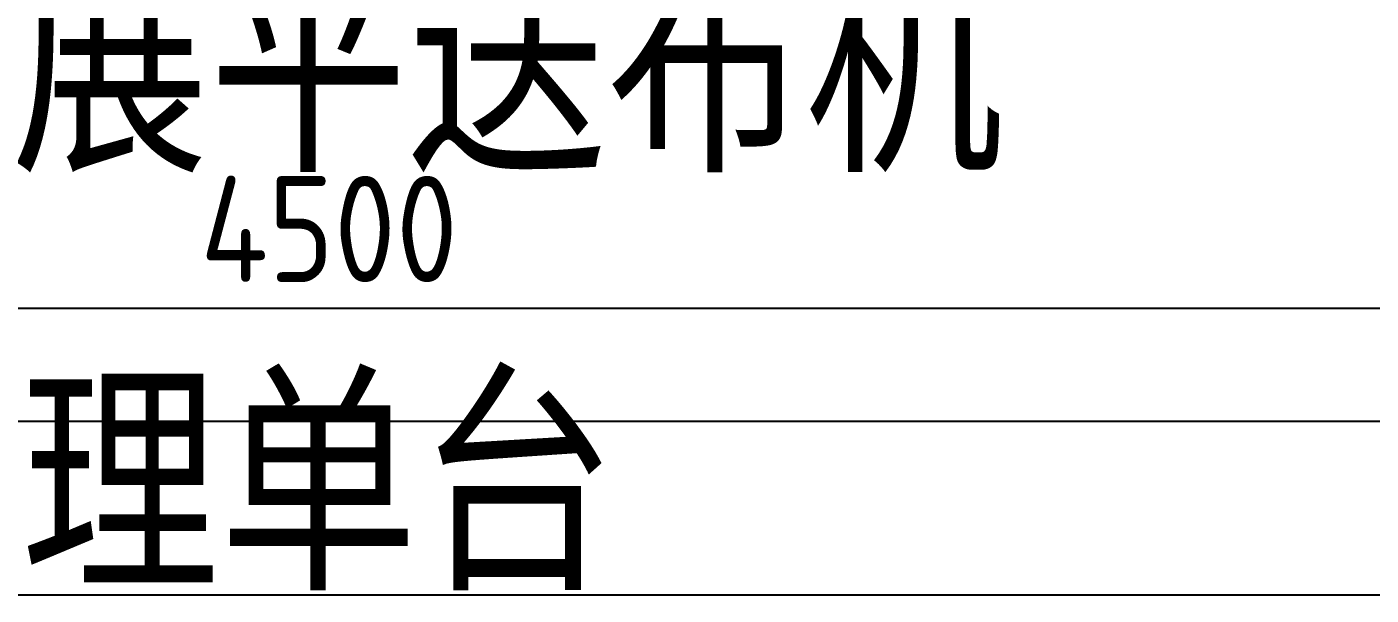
# Model space of a CAD drawing. Extents: x -2187 to 96136, y -11110 to 52208.
# Drawn here: x 41223 to 43440, y 23622 to 24559 of the extents above; entities that cross this region are included whole.
import ezdxf

# ---------------------------------------------------------------- set-up
doc = ezdxf.new("R2010")
doc.units = 0
doc.header["$LTSCALE"] = 1000
doc.header["$MEASUREMENT"] = 0
doc.layers.add('设备型号', color=7, linetype='Continuous')
doc.styles.get("Standard").update_dxf_attribs({"font": 'gbenor.shx', "bigfont": 'gbcbig.shx'})
doc.styles.add('图纸中文说明', font='simplex.shx', dxfattribs={"width": 0.8, "bigfont": 'hztxt.shx'})
doc.dimstyles.new('ISO-25', dxfattribs={"dimscale": 70, "dimtxt": 2.5, "dimasz": 2.5, "dimexe": 1.25, "dimexo": 0.625, "dimtad": 1, "dimtxsty": 'Standard', "dimcen": 2.5, "dimadec": 0, "dimazin": 0, "dimtfac": 1, "dimtmove": 0, "dimatfit": 3, "dimfxl": 0, "dimarcsym": 0})

# ---------------------------------------------------------------- blocks, each defined once
blk = doc.blocks.new('*D135')
at = {"color": 0, "lineweight": -2}
for p, q in [((39456.2, 24729.1), (39456.2, 24007.2)), ((43956.2, 24729.1), (43956.2, 24007.2)), ((43781.2, 24094.7), (39631.2, 24094.7))]:
    blk.add_line(p, q, dxfattribs=at)
at = {"color": 0}
for points in [[(39631.2, 24123.9), (39631.2, 24065.6), (39456.2, 24094.7)], [(43781.2, 24123.9), (43781.2, 24065.6), (43956.2, 24094.7)]]:
    blk.add_solid(points, dxfattribs=at)
at = {"layer": 'Defpoints', "color": 0}
for p in [(39456.2, 24772.8), (43956.2, 24772.8), (39456.2, 24094.7)]:
    blk.add_point(p, dxfattribs=at)
at = {"color": 0, "insert": (41721.8, 24226), "char_height": 175, "attachment_point": 5}
blk.add_mtext('4500', dxfattribs=at)

msp = doc.modelspace()

# ---------------------------------------------------------------- linework, layer by layer
msp.add_lwpolyline([(39456.183, 23622.073), (39456.183, 23909.152), (44483.279, 23909.152), (44483.279, 23622.073)])
at = {"layer": '设备型号', "color": 6}
msp.add_line((58819.616, 23622.073), (39073.688, 23622.073), dxfattribs=at)

# ---------------------------------------------------------------- texts
at = {"color": 1, "insert": (42833.47, 24318.456), "char_height": 300, "width": 2428.892, "attachment_point": 9, "style": '图纸中文说明'}
msp.add_mtext('{\\fFangSong|b0|i0|c134|p49;高效展平送布机}', dxfattribs=at)
at = {"color": 7, "linetype": 'Continuous', "lineweight": 15, "insert": (42195.574, 23629.908), "char_height": 300, "width": 2428.892, "attachment_point": 9, "style": '图纸中文说明'}
msp.add_mtext('{\\fSimSun|b0|i0|c134|p2;理单台}', dxfattribs=at)

# ---------------------------------------------------------------- dimensions: what is measured, and where the dimension line sits
at = {"color": 1}
dim = msp.add_linear_dim(base=(39456.183, 24094.731), p1=(43956.183, 24772.823), p2=(39456.183, 24772.823), angle=180, dimstyle='ISO-25', dxfattribs=at)
dim.commit()
dim.dimension.update_dxf_attribs({"geometry": '*D135', "text_midpoint": (41721.758, 24094.731), "dimtype": 160})

doc.saveas('drawing.dxf')
